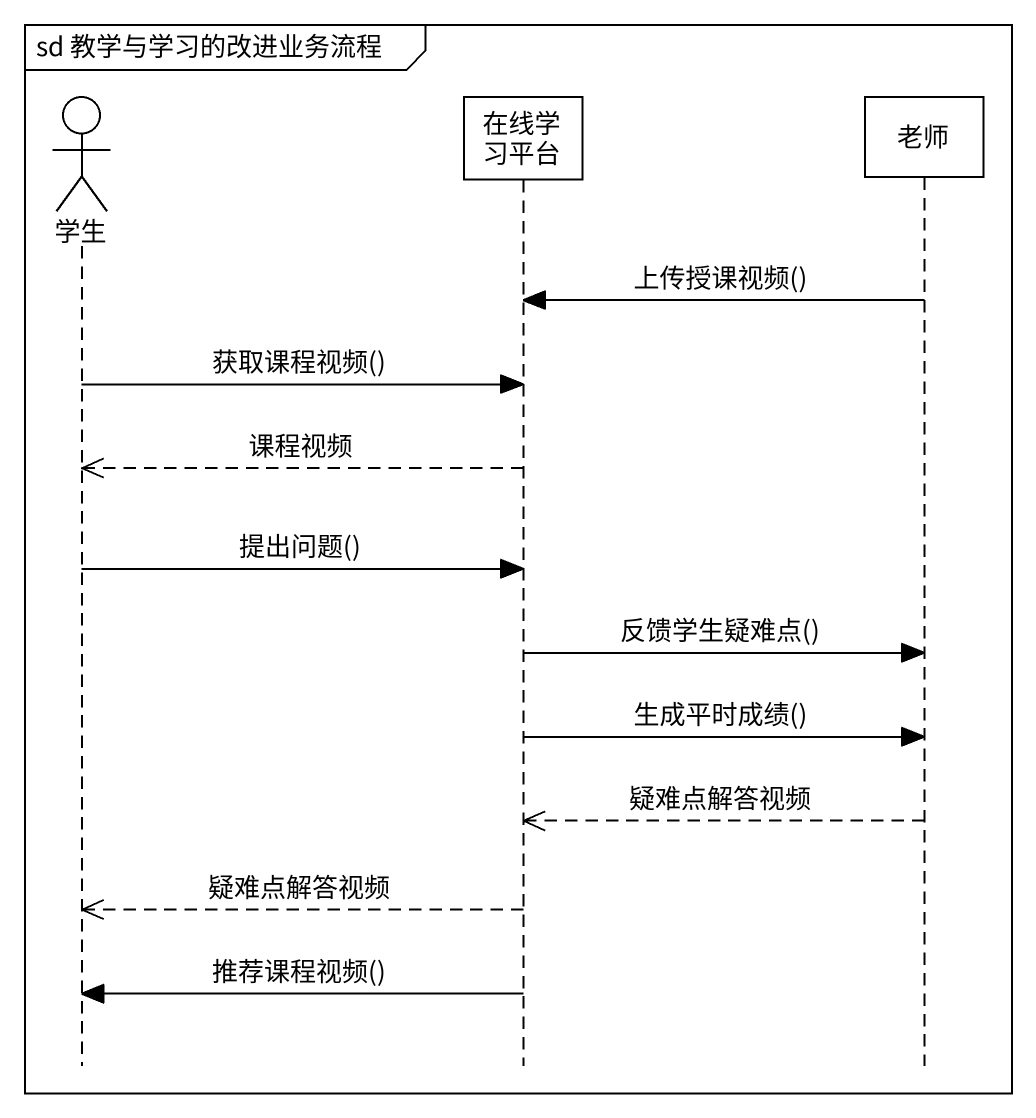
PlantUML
@startuml
mainframe sd 教学与学习的改进业务流程
hide footbox
actor 学生
participant 在线学习平台
participant 老师

老师 -> 在线学习平台 : 上传授课视频()
学生 -> 在线学习平台 : 获取课程视频()
在线学习平台 -->> 学生 : 课程视频
学生 -> 在线学习平台 : 提出问题()
在线学习平台 -> 老师 : 反馈学生疑难点()
在线学习平台 -> 老师 : 生成平时成绩()
老师 -->> 在线学习平台 : 疑难点解答视频
在线学习平台 -->> 学生 : 疑难点解答视频
在线学习平台 -> 学生 : 推荐课程视频()
@enduml
